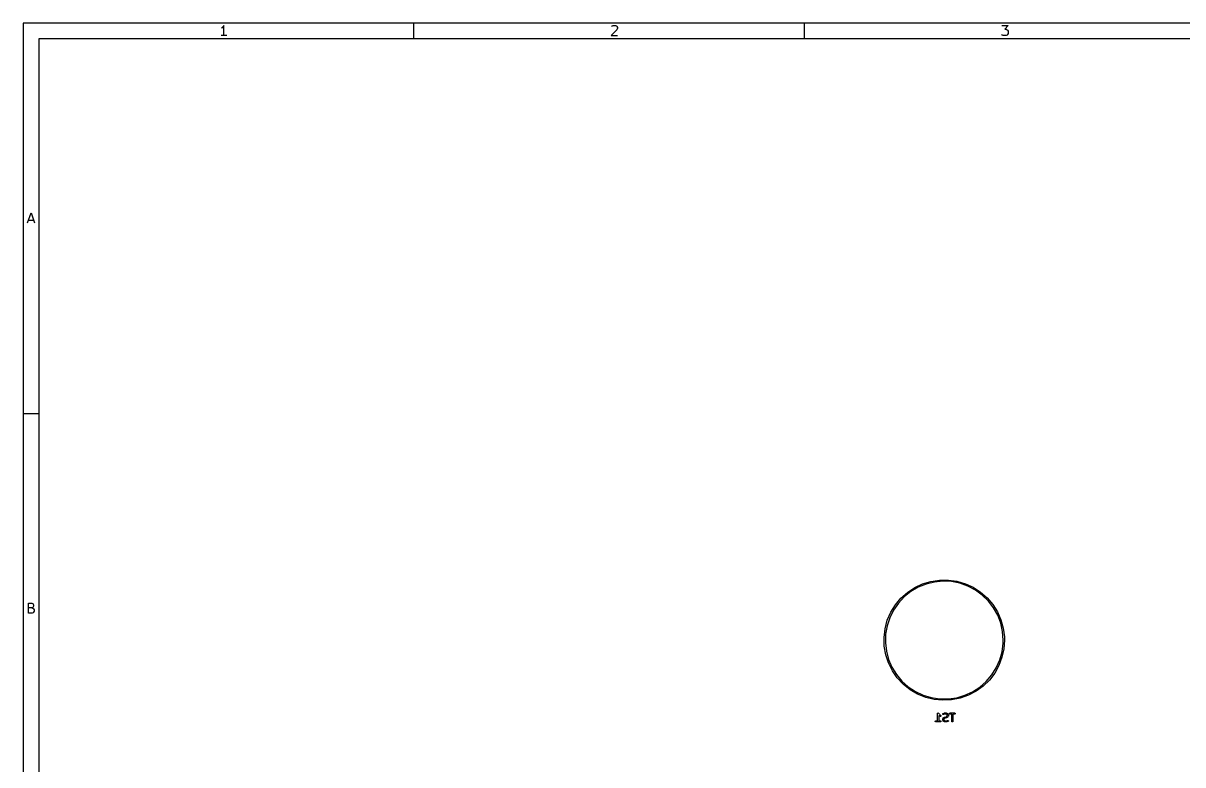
# Model space of a CAD drawing. Extents: x 10 to 287, y -200 to -10.
# Drawn here: x 10 to 158.4, y -105 to -10 of the extents above; entities that cross this region are included whole.
import ezdxf

# ---------------------------------------------------------------- set-up
doc = ezdxf.new("R2010")
doc.units = 0
doc.header["$MEASUREMENT"] = 0
doc.layers.add('BLACK', color=7, linetype='CONTINUOUS')

msp = doc.modelspace()

# ---------------------------------------------------------------- linework, layer by layer
at = {"layer": 'BLACK', "linetype": 'CONTINUOUS'}
for p, q in [((10, -10), (10, -200.007)), ((287.002, -10), (10, -10)), ((35.694, -10.2881), (35.5702, -10.4738)), ((35.694, -11.5881), (35.694, -10.2881)), ((60, -12), (60, -10)), ((85.3226, -10.4119), (85.3845, -10.35)), ((85.3845, -10.35), (85.5083, -10.2881)), ((85.5083, -10.2881), (85.8179, -10.2881)), ((85.8179, -10.2881), (85.9417, -10.35)), ((85.9417, -10.35), (86.0036, -10.4119)), ((110, -12), (110, -10)), ((135.261, -10.2881), (136.065, -10.2881)), ((136.065, -10.2881), (135.632, -10.7833)), ((35.4464, -10.5976), (35.3226, -10.6595)), ((36.0655, -11.5881), (35.3226, -11.5881)), ((35.5702, -10.4738), (35.4464, -10.5976)), ((86.0036, -10.8452), (85.2607, -11.5881)), ((85.2607, -11.5881), (86.0655, -11.5881)), ((86.0036, -10.4119), (86.0655, -10.5357)), ((86.0655, -10.6595), (86.0036, -10.8452)), ((86.0655, -10.5357), (86.0655, -10.6595)), ((135.323, -11.5262), (135.261, -11.4643)), ((135.446, -11.5881), (135.323, -11.5262)), ((135.818, -11.5881), (135.446, -11.5881)), ((135.632, -10.7833), (135.818, -10.7833)), ((135.818, -10.7833), (135.942, -10.8452)), ((135.942, -11.5262), (135.818, -11.5881)), ((135.942, -10.8452), (136.004, -10.9071)), ((136.004, -11.4643), (135.942, -11.5262)), ((136.004, -10.9071), (136.065, -11.031)), ((136.065, -11.3405), (136.004, -11.4643)), ((136.065, -11.031), (136.065, -11.3405)), ((12, -12), (12, -198.007)), ((285.002, -12), (12, -12)), ((10.5667, -35.5881), (11, -34.2881)), ((10.6905, -35.2167), (11.3095, -35.2167)), ((11, -34.2881), (11.4333, -35.5881)), ((10, -60), (12, -60)), ((125.124, -81.8244), (126.193, -81.5008)), ((126.631, -81.5877), (125.57, -81.8472)), ((126.193, -81.5008), (127.297, -81.3347)), ((127.718, -81.4839), (126.631, -81.5877)), ((127.297, -81.3347), (128.414, -81.3299)), ((128.809, -81.5382), (127.718, -81.4839)), ((128.414, -81.3299), (129.519, -81.4862)), ((129.88, -81.7494), (128.809, -81.5382)), ((129.519, -81.4862), (130.591, -81.8006)), ((122.349, -83.658), (123.182, -82.9145)), ((123.615, -82.809), (122.763, -83.491)), ((123.182, -82.9145), (124.113, -82.299)), ((124.558, -82.2572), (123.615, -82.809)), ((124.113, -82.299), (125.124, -81.8244)), ((125.57, -81.8472), (124.558, -82.2572)), ((130.91, -82.113), (129.88, -81.7494)), ((130.591, -81.8006), (131.606, -82.2663)), ((131.876, -82.6215), (130.91, -82.113)), ((131.606, -82.2663), (132.543, -82.8736)), ((132.759, -83.2642), (131.876, -82.6215)), ((132.543, -82.8736), (133.382, -83.6099)), ((10.6595, -85.5881), (10.6595, -84.2881)), ((10.6595, -84.2881), (11.0929, -84.2881)), ((11.0929, -84.2881), (11.2167, -84.35)), ((11.2167, -84.35), (11.2786, -84.4119)), ((11.2786, -84.4119), (11.3405, -84.5357)), ((11.3405, -84.5357), (11.3405, -84.6595)), ((121.046, -85.4646), (121.632, -84.5141)), ((122.017, -84.289), (121.395, -85.1863)), ((121.632, -84.5141), (122.349, -83.658)), ((122.763, -83.491), (122.017, -84.289)), ((133.54, -84.0275), (132.759, -83.2642)), ((133.382, -83.6099), (134.107, -84.4596)), ((134.202, -84.8956), (133.54, -84.0275)), ((134.107, -84.4596), (134.701, -85.405)), ((11.0929, -84.9071), (10.6595, -84.9071)), ((11.1548, -85.5881), (10.6595, -85.5881)), ((11.2167, -84.8452), (11.0929, -84.9071)), ((11.0929, -84.9071), (11.2786, -84.969)), ((11.2786, -85.5262), (11.1548, -85.5881)), ((11.2786, -84.7833), (11.2167, -84.8452)), ((11.3405, -84.6595), (11.2786, -84.7833)), ((11.2786, -84.969), (11.3405, -85.031)), ((11.3405, -85.4643), (11.2786, -85.5262)), ((11.3405, -85.031), (11.4024, -85.1548)), ((11.4024, -85.3405), (11.3405, -85.4643)), ((11.4024, -85.1548), (11.4024, -85.3405)), ((120.603, -86.4898), (121.046, -85.4646)), ((121.395, -85.1863), (120.908, -86.164)), ((134.733, -85.8503), (134.202, -84.8956)), ((134.701, -85.405), (135.152, -86.4263)), ((135.12, -86.8715), (134.733, -85.8503)), ((120.182, -88.677), (120.313, -87.5681)), ((120.313, -87.5681), (120.603, -86.4898)), ((120.568, -87.2017), (120.381, -88.2776)), ((120.908, -86.164), (120.568, -87.2017)), ((135.355, -87.9378), (135.12, -86.8715)), ((135.152, -86.4263), (135.452, -87.5021)), ((135.452, -87.5021), (135.593, -88.6098)), ((120.212, -89.7933), (120.182, -88.677)), ((120.381, -88.2776), (120.352, -89.3693)), ((135.434, -89.027), (135.355, -87.9378)), ((135.423, -89.435), (135.434, -89.027)), ((135.604, -89.027), (135.523, -90.1407)), ((135.593, -88.6098), (135.604, -89.027)), ((120.403, -90.8934), (120.212, -89.7933)), ((120.352, -89.3693), (120.48, -90.4537)), ((120.48, -90.4537), (120.764, -91.5083)), ((134.992, -91.5704), (135.285, -90.5183)), ((135.523, -90.1407), (135.282, -91.2311)), ((135.285, -90.5183), (135.423, -89.435)), ((120.751, -91.9545), (120.403, -90.8934)), ((121.248, -92.9543), (120.751, -91.9545)), ((120.764, -91.5083), (121.197, -92.5109)), ((134.551, -92.5692), (134.992, -91.5704)), ((135.282, -91.2311), (134.887, -92.2753)), ((121.197, -92.5109), (121.77, -93.4405)), ((121.885, -93.8717), (121.248, -92.9543)), ((121.77, -93.4405), (122.471, -94.2777)), ((133.261, -94.3247), (133.97, -93.4937)), ((134.345, -93.2514), (133.667, -94.1391)), ((133.97, -93.4937), (134.551, -92.5692)), ((134.887, -92.2753), (134.345, -93.2514)), ((122.647, -94.6877), (121.885, -93.8717)), ((122.471, -94.2777), (123.285, -95.0048)), ((123.519, -95.3851), (122.647, -94.6877)), ((132.869, -94.9197), (131.966, -95.5768)), ((132.44, -95.0448), (133.261, -94.3247)), ((133.667, -94.1391), (132.869, -94.9197)), ((123.285, -95.0048), (124.197, -95.6068)), ((124.483, -95.9493), (123.519, -95.3851)), ((124.197, -95.6068), (125.185, -96.0709)), ((125.518, -96.3686), (124.483, -95.9493)), ((125.185, -96.0709), (126.23, -96.3874)), ((126.602, -96.634), (125.518, -96.3686)), ((126.23, -96.3874), (127.31, -96.5498)), ((128.402, -96.5545), (129.483, -96.4016)), ((129.925, -96.4686), (128.829, -96.6845)), ((129.483, -96.4016), (130.531, -96.0942)), ((130.978, -96.0967), (129.925, -96.4686)), ((130.531, -96.0942), (131.524, -95.6387)), ((131.966, -95.5768), (130.978, -96.0967)), ((131.524, -95.6387), (132.44, -95.0448)), ((127.714, -96.74), (126.602, -96.634)), ((127.31, -96.5498), (128.402, -96.5545)), ((128.829, -96.6845), (127.714, -96.74)), ((126.748, -99.4232), (126.757, -99.3987)), ((126.748, -99.4492), (126.748, -99.4232)), ((126.757, -99.3987), (126.774, -99.3787)), ((126.774, -99.3787), (126.797, -99.3657)), ((126.797, -99.3657), (126.822, -99.3612)), ((126.822, -99.3612), (127.033, -99.3612)), ((127.033, -98.4362), (127.034, -98.4321)), ((127.033, -99.3612), (127.033, -98.4362)), ((127.034, -98.4279), (127.036, -98.4193)), ((127.034, -98.4321), (127.034, -98.4279)), ((127.036, -98.4193), (127.038, -98.4105)), ((127.038, -98.4105), (127.04, -98.4069)), ((127.04, -98.4069), (127.041, -98.4029)), ((127.041, -98.4029), (127.046, -98.3957)), ((127.046, -98.3957), (127.051, -98.388)), ((127.051, -98.388), (127.054, -98.3853)), ((127.054, -98.3853), (127.056, -98.3819)), ((127.056, -98.3819), (127.064, -98.377)), ((127.064, -98.377), (127.071, -98.3712)), ((127.071, -98.3712), (127.074, -98.3698)), ((127.074, -98.3698), (127.078, -98.3675)), ((127.078, -98.3675), (127.087, -98.3654)), ((127.087, -98.3654), (127.095, -98.3623)), ((127.095, -98.3623), (127.099, -98.3623)), ((127.099, -98.3623), (127.103, -98.3613)), ((127.103, -98.3613), (127.112, -98.3623)), ((127.112, -98.3623), (127.121, -98.3623)), ((127.121, -98.3623), (127.125, -98.3637)), ((127.125, -98.3637), (127.129, -98.3642)), ((127.129, -98.3642), (127.137, -98.3682)), ((127.137, -98.3682), (127.146, -98.3712)), ((127.146, -98.3712), (127.149, -98.3739)), ((127.149, -98.3739), (127.152, -98.3757)), ((127.152, -98.3757), (127.159, -98.3822)), ((127.159, -98.3822), (127.166, -98.388)), ((127.166, -98.388), (127.168, -98.3916)), ((127.168, -98.3916), (127.17, -98.3946)), ((127.17, -98.3946), (127.262, -98.5313)), ((127.245, -98.7273), (127.183, -98.6649)), ((127.183, -98.6649), (127.183, -99.3612)), ((127.183, -99.3612), (127.394, -99.3612)), ((127.255, -98.7342), (127.245, -98.7273)), ((127.265, -98.7414), (127.255, -98.7342)), ((127.262, -98.5313), (127.343, -98.6126)), ((127.36, -98.789), (127.265, -98.7414)), ((127.343, -98.6126), (127.427, -98.6548)), ((127.385, -98.7964), (127.36, -98.789)), ((127.411, -98.7948), (127.385, -98.7964)), ((127.394, -99.3612), (127.419, -99.3657)), ((127.435, -98.7845), (127.411, -98.7948)), ((127.419, -99.3657), (127.442, -99.3787)), ((127.427, -98.6548), (127.448, -98.6703)), ((127.454, -98.7666), (127.435, -98.7845)), ((127.442, -99.3787), (127.459, -99.3987)), ((127.448, -98.6703), (127.463, -98.6921)), ((127.466, -98.7433), (127.454, -98.7666)), ((127.459, -99.3987), (127.468, -99.4232)), ((127.463, -98.6921), (127.469, -98.7174)), ((127.469, -98.7174), (127.466, -98.7433)), ((127.468, -99.4232), (127.468, -99.4492)), ((127.7, -99.1419), (127.703, -99.1335)), ((127.7, -99.1462), (127.7, -99.1419)), ((127.7, -99.1505), (127.7, -99.1462)), ((127.7, -99.2457), (127.7, -99.1505)), ((127.7, -99.25), (127.7, -99.2457)), ((127.7, -99.2543), (127.7, -99.25)), ((127.703, -99.2627), (127.7, -99.2543)), ((127.701, -98.4688), (127.711, -98.4445)), ((127.701, -98.4948), (127.701, -98.4688)), ((127.709, -98.5195), (127.701, -98.4948)), ((127.703, -99.1335), (127.704, -99.1248)), ((127.704, -99.2714), (127.703, -99.2627)), ((127.704, -99.1248), (127.706, -99.1211)), ((127.706, -99.2751), (127.704, -99.2714)), ((127.706, -99.1211), (127.708, -99.1169)), ((127.708, -99.2792), (127.706, -99.2751)), ((127.708, -99.1169), (127.755, -99.0217)), ((127.755, -99.3745), (127.708, -99.2792)), ((127.725, -98.5399), (127.709, -98.5195)), ((127.711, -98.4445), (127.728, -98.4251)), ((127.747, -98.5536), (127.725, -98.5399)), ((127.728, -98.4251), (127.751, -98.4126)), ((127.773, -98.5588), (127.747, -98.5536)), ((127.751, -98.4126), (127.894, -98.365)), ((127.755, -99.0217), (127.762, -99.012)), ((127.762, -99.3841), (127.755, -99.3745)), ((127.762, -99.012), (127.769, -99.0022)), ((127.769, -99.394), (127.762, -99.3841)), ((127.769, -99.0022), (127.817, -98.9546)), ((127.817, -99.4416), (127.769, -99.394)), ((127.798, -98.555), (127.773, -98.5588)), ((127.93, -98.5112), (127.798, -98.555)), ((127.817, -98.9546), (127.827, -98.9477)), ((127.827, -99.4485), (127.817, -99.4416)), ((127.827, -98.9477), (127.836, -98.9405)), ((127.836, -98.9405), (127.932, -98.8929)), ((127.884, -99.0997), (127.85, -99.1682)), ((127.85, -99.1682), (127.85, -99.228)), ((127.85, -99.228), (127.884, -99.2965)), ((127.914, -99.0692), (127.884, -99.0997)), ((127.884, -99.2965), (127.914, -99.3269)), ((127.894, -98.365), (127.906, -98.3633)), ((127.906, -98.3633), (127.918, -98.3612)), ((127.991, -99.0308), (127.914, -99.0692)), ((127.914, -99.3269), (127.983, -99.3612)), ((127.918, -98.3612), (128.156, -98.3612)), ((128.138, -98.5112), (127.93, -98.5112)), ((127.932, -98.8929), (127.94, -98.8906)), ((127.94, -98.8906), (127.947, -98.8872)), ((127.947, -98.8872), (128.13, -98.8416)), ((127.983, -99.3612), (128.191, -99.3612)), ((128.174, -98.9851), (127.991, -99.0308)), ((128.13, -98.8416), (128.206, -98.8031)), ((128.206, -98.5454), (128.138, -98.5112)), ((128.156, -98.3612), (128.16, -98.3619)), ((128.16, -98.3619), (128.164, -98.3617)), ((128.164, -98.3617), (128.173, -98.3642)), ((128.173, -98.3642), (128.181, -98.3657)), ((128.181, -98.9818), (128.174, -98.9851)), ((128.181, -98.3657), (128.185, -98.3679)), ((128.189, -98.9795), (128.181, -98.9818)), ((128.185, -98.3679), (128.189, -98.3691)), ((128.189, -98.3691), (128.284, -98.4167)), ((128.284, -98.9318), (128.189, -98.9795)), ((128.191, -99.3612), (128.322, -99.3174)), ((128.237, -98.5758), (128.206, -98.5454)), ((128.206, -98.8031), (128.237, -98.7727)), ((128.271, -98.6444), (128.237, -98.5758)), ((128.237, -98.7727), (128.271, -98.7042)), ((128.271, -98.7042), (128.271, -98.6444)), ((128.284, -98.4167), (128.294, -98.4239)), ((128.294, -98.9247), (128.284, -98.9318)), ((128.294, -98.4239), (128.304, -98.4308)), ((128.304, -98.9178), (128.294, -98.9247)), ((128.304, -98.4308), (128.352, -98.4784)), ((128.352, -98.8702), (128.304, -98.9178)), ((128.322, -99.3174), (128.348, -99.3136)), ((128.348, -99.3136), (128.374, -99.3188)), ((128.352, -98.4784), (128.358, -98.4882)), ((128.358, -98.8603), (128.352, -98.8702)), ((128.358, -98.4882), (128.366, -98.4979)), ((128.366, -98.8507), (128.358, -98.8603)), ((128.366, -98.4979), (128.413, -98.5931)), ((128.413, -98.7554), (128.366, -98.8507)), ((128.374, -99.3188), (128.396, -99.3324)), ((128.41, -99.4278), (128.393, -99.4473)), ((128.396, -99.3324), (128.412, -99.3528)), ((128.42, -99.4036), (128.41, -99.4278)), ((128.412, -99.3528), (128.42, -99.3776)), ((128.413, -98.5931), (128.414, -98.5973)), ((128.414, -98.7513), (128.413, -98.7554)), ((128.414, -98.5973), (128.417, -98.601)), ((128.417, -98.7475), (128.414, -98.7513)), ((128.417, -98.601), (128.418, -98.6097)), ((128.418, -98.7389), (128.417, -98.7475)), ((128.418, -98.6097), (128.421, -98.6181)), ((128.421, -98.7305), (128.418, -98.7389)), ((128.421, -98.6181), (128.42, -98.6224)), ((128.42, -98.6224), (128.421, -98.6267)), ((128.421, -98.7219), (128.42, -98.7262)), ((128.42, -98.7262), (128.421, -98.7305)), ((128.42, -99.3776), (128.42, -99.4036)), ((128.421, -98.6267), (128.421, -98.7219)), ((128.558, -98.4232), (128.567, -98.3987)), ((128.558, -98.4492), (128.558, -98.4232)), ((128.567, -98.4737), (128.558, -98.4492)), ((128.567, -98.3987), (128.584, -98.3787)), ((128.584, -98.4936), (128.567, -98.4737)), ((128.584, -98.3787), (128.606, -98.3657)), ((128.606, -98.5067), (128.584, -98.4936)), ((128.606, -98.3657), (128.632, -98.3612)), ((128.632, -98.5112), (128.606, -98.5067)), ((128.632, -98.3612), (129.203, -98.3612)), ((128.843, -98.5112), (128.632, -98.5112)), ((128.843, -99.4362), (128.843, -98.5112)), ((128.847, -99.4618), (128.843, -99.4362)), ((128.993, -99.4362), (128.988, -99.4618)), ((129.203, -98.5112), (128.993, -98.5112)), ((128.993, -98.5112), (128.993, -99.4362)), ((129.203, -98.3612), (129.229, -98.3657)), ((129.229, -98.5067), (129.203, -98.5112)), ((129.229, -98.3657), (129.252, -98.3787)), ((129.252, -98.4936), (129.229, -98.5067)), ((129.252, -98.3787), (129.268, -98.3987)), ((129.268, -98.4737), (129.252, -98.4936)), ((129.268, -98.3987), (129.277, -98.4232)), ((129.277, -98.4492), (129.268, -98.4737)), ((129.277, -98.4232), (129.277, -98.4492)), ((126.757, -99.4737), (126.748, -99.4492)), ((126.774, -99.4936), (126.757, -99.4737)), ((126.797, -99.5067), (126.774, -99.4936)), ((126.822, -99.5112), (126.797, -99.5067)), ((127.394, -99.5112), (126.822, -99.5112)), ((127.419, -99.5067), (127.394, -99.5112)), ((127.442, -99.4936), (127.419, -99.5067)), ((127.459, -99.4737), (127.442, -99.4936)), ((127.468, -99.4492), (127.459, -99.4737)), ((127.836, -99.4556), (127.827, -99.4485)), ((127.932, -99.5033), (127.836, -99.4556)), ((127.936, -99.5045), (127.932, -99.5033)), ((127.94, -99.5067), (127.936, -99.5045)), ((127.948, -99.5082), (127.94, -99.5067)), ((127.957, -99.5107), (127.948, -99.5082)), ((127.961, -99.5104), (127.957, -99.5107)), ((127.965, -99.5112), (127.961, -99.5104)), ((128.203, -99.5112), (127.965, -99.5112)), ((128.215, -99.5091), (128.203, -99.5112)), ((128.227, -99.5073), (128.215, -99.5091)), ((128.37, -99.4597), (128.227, -99.5073)), ((128.393, -99.4473), (128.37, -99.4597)), ((128.86, -99.4844), (128.847, -99.4618)), ((128.88, -99.5011), (128.86, -99.4844)), ((128.905, -99.51), (128.88, -99.5011)), ((128.931, -99.51), (128.905, -99.51)), ((128.955, -99.5011), (128.931, -99.51)), ((128.975, -99.4844), (128.955, -99.5011)), ((128.988, -99.4618), (128.975, -99.4844))]:
    msp.add_line(p, q, dxfattribs=at)

doc.saveas('drawing.dxf')
